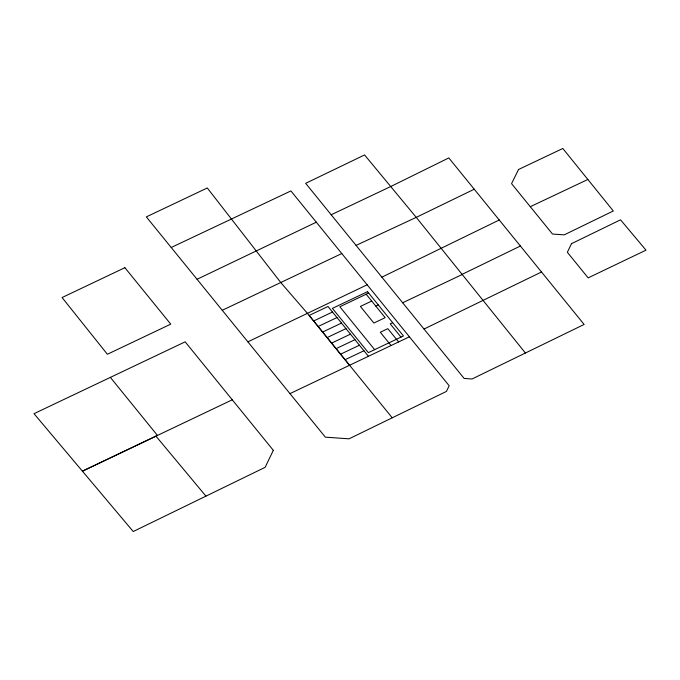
<?xml version="1.0" encoding="UTF-8"?>
<svg xmlns="http://www.w3.org/2000/svg" width="680" height="680" viewBox="0 0 680 680"><rect width="100%" height="100%" fill="white"/><g stroke="black" fill="none" stroke-linecap="round" stroke-linejoin="round"><path stroke-width="1.02" d="M381.871 277.168L499.273 219.98M525.402 353.013L416.245 217.37L364.574 154.946L305.66 183.328L464.125 378.428L472.022 378.99L584.129 324.445L474.24 189.219L416.245 217.37L356.074 245.395M462.077 274.372L520.438 246.007M541.51 272L424.014 329.043M341.785 253.547L222.267 310.284M197.081 279.276L316.319 222.199L449.174 385.755L446.429 391.425L349.027 438.829L325.354 437.163L146.344 216.886L207.29 187.969L280.993 282.795L307.368 313.267L349.562 365.271M247.877 341.827L367.157 284.793M368.637 293.046L339.847 306.756L374.646 349.648M232.271 399.806L82.424 471.172L157.463 435.438L110.356 377.383M331.177 214.769L390.898 186.447L448.817 157.921L474.24 189.219M313.633 320.986L332.495 312.026M318.129 326.519L336.991 317.56M371.714 301.053L360.392 306.433L373.873 323.034L385.186 317.653L366.163 294.227M375.836 306.136L378.309 304.963M322.618 332.052L341.479 323.085M327.114 337.586L345.975 328.618M402.662 302.77L462.213 274.507M331.602 343.12L350.464 334.152M336.099 348.653L354.96 339.685M392.683 322.668L390.209 323.841L400.996 337.118M340.587 354.178L359.448 345.219M345.083 359.712L363.945 350.752M289.969 393.618L409.394 336.812M171.198 247.495L290.904 190.935L316.319 222.199M530.307 206.694L587.869 179.46M155.958 436.152L205.938 496.137M398.616 341.938L387.829 328.661L380.29 332.248L391.068 345.525M368.433 356.286L328.006 306.493L309.145 315.452L392.224 417.809M273.326 450.338L265.115 467.338L133.237 531.522L34 413.678L185.164 341.836L273.326 450.338M571.506 243.669L567.35 252.272L588.14 277.874L646 250.163L620.534 219.819L571.506 243.669M518.56 169.481L511.555 183.634L552.517 234.048L564.204 234.863L613.309 210.978L562.819 148.478L518.56 169.481M124.882 267.699L62.067 297.543L107.372 354.263L170.756 324.139L124.882 267.699M367.523 291.677L332.401 308.372L368.348 352.639L403.469 335.945L367.523 291.677"/></g></svg>
